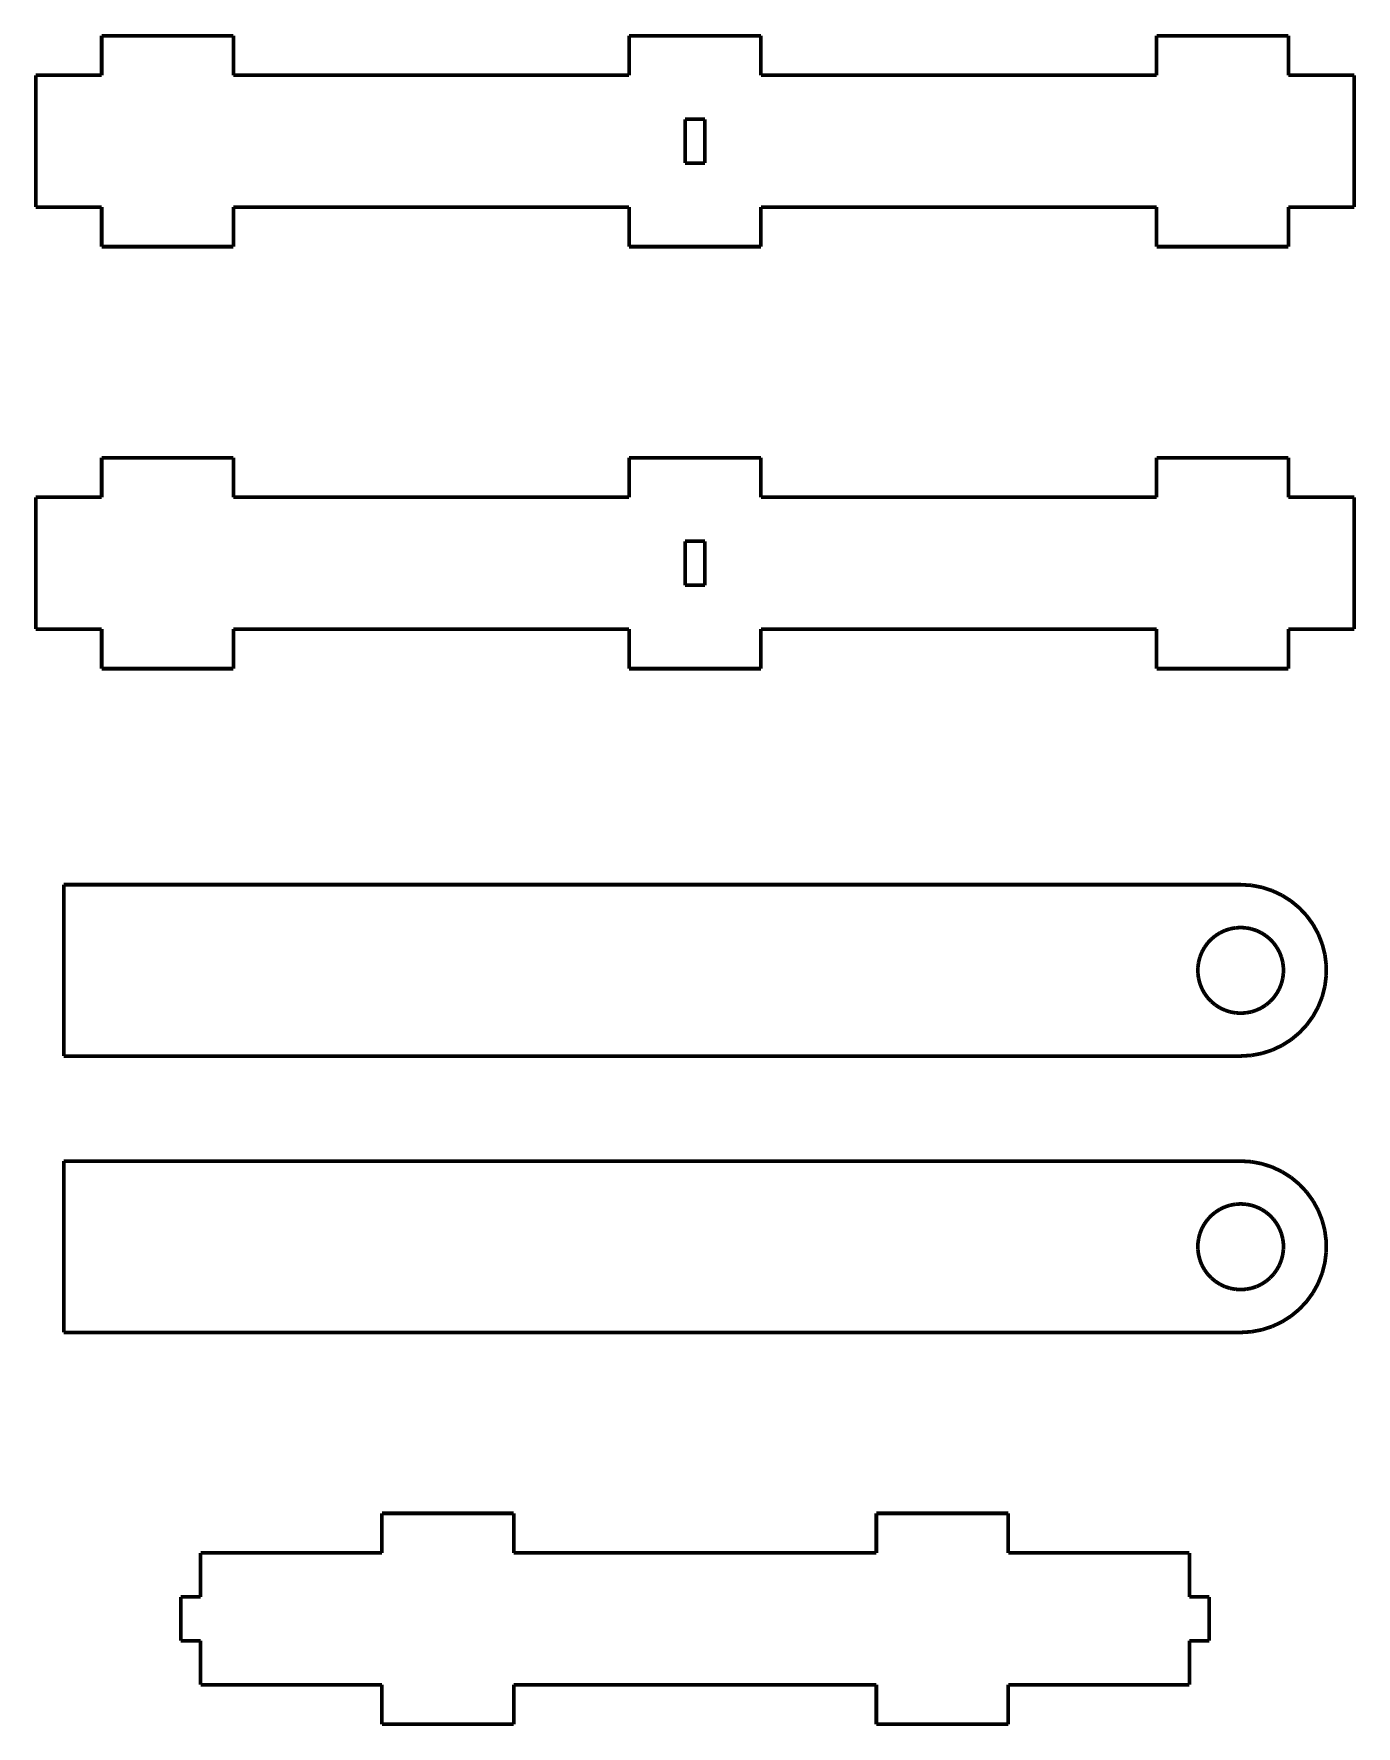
# Model space of a CAD drawing. Extents: x 0 to 3.95, y 0 to 5.05.
import ezdxf

# ---------------------------------------------------------------- set-up
doc = ezdxf.new("R2010")
doc.units = 0
doc.layers.get('0').update_dxf_attribs({"linetype": 'CONTINUOUS'})

msp = doc.modelspace()

# ---------------------------------------------------------------- linework, layer by layer
at = {"color": 0, "const_width": 0.011111}
for points in [[(0.202419, 4.93007), (0.202419, 5.04818)], [(0.202419, 5.04818), (0.596083, 5.04818)], [(0.596083, 5.04818), (0.596083, 4.93007)], [(1.77724, 4.93007), (1.77724, 5.04818)], [(1.77724, 5.04818), (2.1709, 5.04818)], [(2.1709, 5.04818), (2.1709, 4.93007)], [(3.352, 4.93007), (3.352, 5.04818)], [(3.352, 5.04818), (3.74571, 5.04818)], [(3.74571, 5.04818), (3.74571, 4.93007)], [(0.005534, 4.53635), (0.005534, 4.93007)], [(0.005534, 4.93007), (0.202419, 4.93007)], [(0.596083, 4.93007), (1.77724, 4.93007)], [(2.1709, 4.93007), (3.352, 4.93007)], [(3.74571, 4.93007), (3.94254, 4.93007)], [(3.94254, 4.93007), (3.94254, 4.53635)], [(1.94456, 4.66758), (1.94456, 4.79883)], [(1.94456, 4.79883), (2.00358, 4.79883)], [(2.00358, 4.79883), (2.00358, 4.66758)], [(2.00358, 4.66758), (1.94456, 4.66758)], [(0.202419, 4.53635), (0.005534, 4.53635)], [(0.202419, 4.41824), (0.202419, 4.53635)], [(1.77724, 4.53635), (0.596083, 4.53635)], [(0.596083, 4.53635), (0.596083, 4.41824)], [(1.77724, 4.41824), (1.77724, 4.53635)], [(3.352, 4.53635), (2.1709, 4.53635)], [(2.1709, 4.53635), (2.1709, 4.41824)], [(3.352, 4.41824), (3.352, 4.53635)], [(3.94254, 4.53635), (3.74571, 4.53635)], [(3.74571, 4.53635), (3.74571, 4.41824)], [(0.596083, 4.41824), (0.202419, 4.41824)], [(2.1709, 4.41824), (1.77724, 4.41824)], [(3.74571, 4.41824), (3.352, 4.41824)], [(0.202419, 3.66971), (0.202419, 3.78782)], [(0.202419, 3.78782), (0.596083, 3.78782)], [(0.596083, 3.78782), (0.596083, 3.66971)], [(1.77724, 3.66971), (1.77724, 3.78782)], [(1.77724, 3.78782), (2.1709, 3.78782)], [(2.1709, 3.78782), (2.1709, 3.66971)], [(3.352, 3.66971), (3.352, 3.78782)], [(3.352, 3.78782), (3.74571, 3.78782)], [(3.74571, 3.78782), (3.74571, 3.66971)], [(0.005534, 3.27604), (0.005534, 3.66971)], [(0.005534, 3.66971), (0.202419, 3.66971)], [(0.596083, 3.66971), (1.77724, 3.66971)], [(2.1709, 3.66971), (3.352, 3.66971)], [(3.74571, 3.66971), (3.94254, 3.66971)], [(3.94254, 3.66971), (3.94254, 3.27604)], [(1.94456, 3.40722), (1.94456, 3.53851)], [(1.94456, 3.53851), (2.00358, 3.53851)], [(2.00358, 3.53851), (2.00358, 3.40722)], [(2.00358, 3.40722), (1.94456, 3.40722)], [(0.202419, 3.27604), (0.005534, 3.27604)], [(0.202419, 3.15793), (0.202419, 3.27604)], [(1.77724, 3.27604), (0.596083, 3.27604)], [(0.596083, 3.27604), (0.596083, 3.15793)], [(1.77724, 3.15793), (1.77724, 3.27604)], [(3.352, 3.27604), (2.1709, 3.27604)], [(2.1709, 3.27604), (2.1709, 3.15793)], [(3.352, 3.15793), (3.352, 3.27604)], [(3.94254, 3.27604), (3.74571, 3.27604)], [(3.74571, 3.27604), (3.74571, 3.15793)], [(0.596083, 3.15793), (0.202419, 3.15793)], [(2.1709, 3.15793), (1.77724, 3.15793)], [(3.74571, 3.15793), (3.352, 3.15793)], [(0.089464, 2.51292), (3.60325, 2.51292)], [(0.089464, 2.00108), (0.089464, 2.51292)], [(3.60325, 2.51292), (3.63536, 2.5109)], [(3.63536, 2.5109), (3.66689, 2.50489)], [(3.66689, 2.50489), (3.69749, 2.49496)], [(3.69749, 2.49496), (3.72651, 2.48128)], [(3.72651, 2.48128), (3.75369, 2.46403)], [(3.75369, 2.46403), (3.77843, 2.44353)], [(3.77843, 2.44353), (3.8004, 2.42014)], [(3.54161, 2.36914), (3.55615, 2.37597)], [(3.55615, 2.37597), (3.57146, 2.38092)], [(3.57146, 2.38092), (3.58724, 2.38396)], [(3.58724, 2.38396), (3.60325, 2.38499)], [(3.60325, 2.38499), (3.61925, 2.38396)], [(3.61925, 2.38396), (3.63504, 2.38092)], [(3.63504, 2.38092), (3.65033, 2.37597)], [(3.65033, 2.37597), (3.66493, 2.36914)], [(3.8004, 2.42014), (3.81933, 2.39415)], [(3.81933, 2.39415), (3.83479, 2.366)], [(3.48747, 2.31147), (3.49522, 2.32553)], [(3.49522, 2.32553), (3.50467, 2.3386)], [(3.50467, 2.3386), (3.51568, 2.35026)], [(3.51568, 2.35026), (3.52806, 2.36051)], [(3.52806, 2.36051), (3.54161, 2.36914)], [(3.66493, 2.36914), (3.67844, 2.36051)], [(3.67844, 2.36051), (3.69086, 2.35026)], [(3.69086, 2.35026), (3.70182, 2.3386)], [(3.70182, 2.3386), (3.71126, 2.32553)], [(3.71126, 2.32553), (3.71903, 2.31147)], [(3.83479, 2.366), (3.84663, 2.3361)], [(3.84663, 2.3361), (3.85465, 2.30496)], [(3.47553, 2.26503), (3.4776, 2.28097)], [(3.4776, 2.28097), (3.48156, 2.29656)], [(3.48156, 2.29656), (3.48747, 2.31147)], [(3.71903, 2.31147), (3.72493, 2.29656)], [(3.72493, 2.29656), (3.72889, 2.28097)], [(3.72889, 2.28097), (3.73096, 2.26503)], [(3.85465, 2.30496), (3.85867, 2.27306)], [(3.85867, 2.27306), (3.85867, 2.24094)], [(3.47553, 2.24897), (3.47553, 2.26503)], [(3.4776, 2.23301), (3.47553, 2.24897)], [(3.48156, 2.2175), (3.4776, 2.23301)], [(3.72889, 2.23301), (3.72493, 2.2175)], [(3.73096, 2.24897), (3.72889, 2.23301)], [(3.73096, 2.26503), (3.73096, 2.24897)], [(3.85867, 2.24094), (3.85465, 2.20904)], [(3.48747, 2.20253), (3.48156, 2.2175)], [(3.49522, 2.18847), (3.48747, 2.20253)], [(3.50467, 2.17546), (3.49522, 2.18847)], [(3.51568, 2.16374), (3.50467, 2.17546)], [(3.70182, 2.17546), (3.69086, 2.16374)], [(3.71126, 2.18847), (3.70182, 2.17546)], [(3.71903, 2.20253), (3.71126, 2.18847)], [(3.72493, 2.2175), (3.71903, 2.20253)], [(3.84663, 2.1779), (3.83479, 2.148)], [(3.85465, 2.20904), (3.84663, 2.1779)], [(3.52806, 2.15349), (3.51568, 2.16374)], [(3.54161, 2.14486), (3.52806, 2.15349)], [(3.55615, 2.13803), (3.54161, 2.14486)], [(3.57146, 2.13308), (3.55615, 2.13803)], [(3.58724, 2.1301), (3.57146, 2.13308)], [(3.60325, 2.12907), (3.58724, 2.1301)], [(3.61925, 2.1301), (3.60325, 2.12907)], [(3.63504, 2.13308), (3.61925, 2.1301)], [(3.65033, 2.13803), (3.63504, 2.13308)], [(3.66493, 2.14486), (3.65033, 2.13803)], [(3.67844, 2.15349), (3.66493, 2.14486)], [(3.69086, 2.16374), (3.67844, 2.15349)], [(3.81933, 2.1199), (3.8004, 2.09392)], [(3.83479, 2.148), (3.81933, 2.1199)], [(3.77843, 2.07047), (3.75369, 2.04997)], [(3.8004, 2.09392), (3.77843, 2.07047)], [(3.69749, 2.01904), (3.66689, 2.00911)], [(3.72651, 2.03276), (3.69749, 2.01904)], [(3.75369, 2.04997), (3.72651, 2.03276)], [(3.60325, 2.00108), (0.089464, 2.00108)], [(3.63536, 2.0031), (3.60325, 2.00108)], [(3.66689, 2.00911), (3.63536, 2.0031)], [(0.089464, 1.6875), (3.60325, 1.6875)], [(0.089464, 1.17573), (0.089464, 1.6875)], [(3.60325, 1.6875), (3.63536, 1.68549)], [(3.63536, 1.68549), (3.66689, 1.67947)], [(3.66689, 1.67947), (3.69749, 1.66954)], [(3.69749, 1.66954), (3.72651, 1.65588)], [(3.72651, 1.65588), (3.75369, 1.63867)], [(3.75369, 1.63867), (3.77843, 1.61817)], [(3.77843, 1.61817), (3.8004, 1.59472)], [(3.8004, 1.59472), (3.81933, 1.56874)], [(3.81933, 1.56874), (3.83479, 1.54058)], [(3.49522, 1.50017), (3.50467, 1.51318)], [(3.50467, 1.51318), (3.51568, 1.52485)], [(3.51568, 1.52485), (3.52806, 1.5351)], [(3.52806, 1.5351), (3.54161, 1.54372)], [(3.54161, 1.54372), (3.55615, 1.55057)], [(3.55615, 1.55057), (3.57146, 1.55556)], [(3.57146, 1.55556), (3.58724, 1.55854)], [(3.58724, 1.55854), (3.60325, 1.55957)], [(3.60325, 1.55957), (3.61925, 1.55854)], [(3.61925, 1.55854), (3.63504, 1.55556)], [(3.63504, 1.55556), (3.65033, 1.55057)], [(3.65033, 1.55057), (3.66493, 1.54372)], [(3.66493, 1.54372), (3.67844, 1.5351)], [(3.67844, 1.5351), (3.69086, 1.52485)], [(3.69086, 1.52485), (3.70182, 1.51318)], [(3.70182, 1.51318), (3.71126, 1.50017)], [(3.83479, 1.54058), (3.84663, 1.51069)], [(3.84663, 1.51069), (3.85465, 1.47954)], [(3.4776, 1.45557), (3.48156, 1.47114)], [(3.48156, 1.47114), (3.48747, 1.48611)], [(3.48747, 1.48611), (3.49522, 1.50017)], [(3.71126, 1.50017), (3.71903, 1.48611)], [(3.71903, 1.48611), (3.72493, 1.47114)], [(3.72493, 1.47114), (3.72889, 1.45557)], [(3.85465, 1.47954), (3.85867, 1.44764)], [(3.47553, 1.43961), (3.4776, 1.45557)], [(3.47553, 1.42356), (3.47553, 1.43961)], [(3.4776, 1.40761), (3.47553, 1.42356)], [(3.72889, 1.45557), (3.73096, 1.43961)], [(3.73096, 1.42356), (3.72889, 1.40761)], [(3.73096, 1.43961), (3.73096, 1.42356)], [(3.85867, 1.41553), (3.85465, 1.38368)], [(3.85867, 1.44764), (3.85867, 1.41553)], [(3.48156, 1.39208), (3.4776, 1.40761)], [(3.48747, 1.37712), (3.48156, 1.39208)], [(3.49522, 1.36306), (3.48747, 1.37712)], [(3.50467, 1.35004), (3.49522, 1.36306)], [(3.71126, 1.36306), (3.70182, 1.35004)], [(3.71903, 1.37712), (3.71126, 1.36306)], [(3.72493, 1.39208), (3.71903, 1.37712)], [(3.72889, 1.40761), (3.72493, 1.39208)], [(3.85465, 1.38368), (3.84663, 1.35254)], [(3.51568, 1.33832), (3.50467, 1.35004)], [(3.52806, 1.32813), (3.51568, 1.33832)], [(3.54161, 1.3195), (3.52806, 1.32813)], [(3.55615, 1.31261), (3.54161, 1.3195)], [(3.57146, 1.30767), (3.55615, 1.31261)], [(3.65033, 1.31261), (3.63504, 1.30767)], [(3.66493, 1.3195), (3.65033, 1.31261)], [(3.67844, 1.32813), (3.66493, 1.3195)], [(3.69086, 1.33832), (3.67844, 1.32813)], [(3.70182, 1.35004), (3.69086, 1.33832)], [(3.83479, 1.32265), (3.81933, 1.29449)], [(3.84663, 1.35254), (3.83479, 1.32265)], [(3.58724, 1.30469), (3.57146, 1.30767)], [(3.60325, 1.30366), (3.58724, 1.30469)], [(3.61925, 1.30469), (3.60325, 1.30366)], [(3.63504, 1.30767), (3.61925, 1.30469)], [(3.8004, 1.2685), (3.77843, 1.24506)], [(3.81933, 1.29449), (3.8004, 1.2685)], [(3.72651, 1.20736), (3.69749, 1.19363)], [(3.75369, 1.22456), (3.72651, 1.20736)], [(3.77843, 1.24506), (3.75369, 1.22456)], [(3.60325, 1.17573), (0.089464, 1.17573)], [(3.63536, 1.17773), (3.60325, 1.17573)], [(3.66689, 1.18376), (3.63536, 1.17773)], [(3.69749, 1.19363), (3.66689, 1.18376)], [(1.03901, 0.635471), (1.43272, 0.635471)], [(1.03901, 0.517361), (1.03901, 0.635471)], [(1.43272, 0.635471), (1.43272, 0.517361)], [(2.5154, 0.517361), (2.5154, 0.635471)], [(2.5154, 0.635471), (2.90913, 0.635471)], [(2.90913, 0.635471), (2.90913, 0.517361)], [(0.497667, 0.386122), (0.497667, 0.517361)], [(0.497667, 0.517361), (1.03901, 0.517361)], [(1.43272, 0.517361), (2.5154, 0.517361)], [(2.90913, 0.517361), (3.45042, 0.517361)], [(3.45042, 0.517361), (3.45042, 0.386122)], [(0.438639, 0.254883), (0.438639, 0.386122)], [(0.438639, 0.386122), (0.497667, 0.386122)], [(3.45042, 0.386122), (3.5095, 0.386122)], [(3.5095, 0.386122), (3.5095, 0.254883)], [(0.497667, 0.254883), (0.438639, 0.254883)], [(0.497667, 0.123644), (0.497667, 0.254883)], [(3.5095, 0.254883), (3.45042, 0.254883)], [(3.45042, 0.254883), (3.45042, 0.123644)], [(1.03901, 0.123644), (0.497667, 0.123644)], [(1.03901, 0.005534), (1.03901, 0.123644)], [(2.5154, 0.123644), (1.43272, 0.123644)], [(1.43272, 0.123644), (1.43272, 0.005534)], [(2.5154, 0.005534), (2.5154, 0.123644)], [(3.45042, 0.123644), (2.90913, 0.123644)], [(2.90913, 0.123644), (2.90913, 0.005534)], [(1.43272, 0.005534), (1.03901, 0.005534)], [(2.90913, 0.005534), (2.5154, 0.005534)]]:
    msp.add_lwpolyline(points, dxfattribs=at)

doc.saveas('drawing.dxf')
